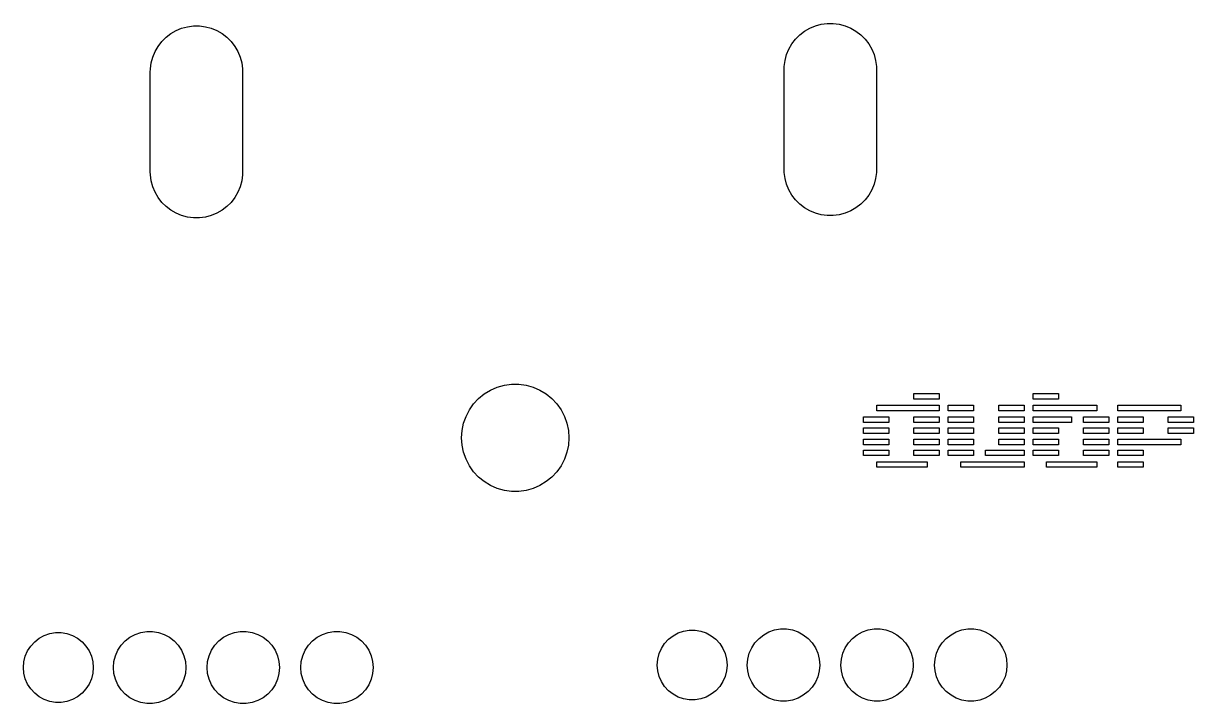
# Model space of a CAD drawing. Extents: x 281 to 540, y -238 to -79.
# Drawn here: x 282.9 to 329.79, y -237.41 to -210.16 of the extents above; entities that cross this region are included whole.
import ezdxf

# ---------------------------------------------------------------- set-up
doc = ezdxf.new("R2010")
doc.units = 0
doc.layers.add('BLACK', color=7, linetype='CONTINUOUS')

msp = doc.modelspace()

# ---------------------------------------------------------------- linework, layer by layer
at = {"layer": 'BLACK', "linetype": 'CONTINUOUS'}
for p, q in [((288.807195, -210.571781), (289.016766, -210.450785)), ((289.016766, -210.450785), (289.240337, -210.358179)), ((289.240337, -210.358179), (289.474083, -210.295547)), ((289.474083, -210.295547), (289.714004, -210.263961)), ((289.714004, -210.263961), (289.955996, -210.263961)), ((289.955996, -210.263961), (290.195917, -210.295547)), ((290.195917, -210.295547), (290.429663, -210.358179)), ((290.429663, -210.358179), (290.653234, -210.450785)), ((290.653234, -210.450785), (290.862805, -210.571781)), ((314.01521, -210.619096), (314.207195, -210.471781)), ((314.207195, -210.471781), (314.416766, -210.350785)), ((314.416766, -210.350785), (314.640337, -210.258179)), ((314.640337, -210.258179), (314.874083, -210.195547)), ((314.874083, -210.195547), (315.114004, -210.163961)), ((315.114004, -210.163961), (315.355996, -210.163961)), ((315.355996, -210.163961), (315.595917, -210.195547)), ((315.595917, -210.195547), (315.829663, -210.258179)), ((315.829663, -210.258179), (316.053234, -210.350785)), ((316.053234, -210.350785), (316.262805, -210.471781)), ((316.262805, -210.471781), (316.45479, -210.619096)), ((288.296781, -211.082195), (288.444096, -210.89021)), ((288.444096, -210.89021), (288.61521, -210.719096)), ((288.61521, -210.719096), (288.807195, -210.571781)), ((290.862805, -210.571781), (291.05479, -210.719096)), ((291.05479, -210.719096), (291.225904, -210.89021)), ((291.225904, -210.89021), (291.373219, -211.082195)), ((313.575785, -211.191766), (313.696781, -210.982195)), ((313.696781, -210.982195), (313.844096, -210.79021)), ((313.844096, -210.79021), (314.01521, -210.619096)), ((316.45479, -210.619096), (316.625904, -210.79021)), ((316.625904, -210.79021), (316.773219, -210.982195)), ((316.773219, -210.982195), (316.894215, -211.191766)), ((288.083179, -211.515337), (288.175785, -211.291766)), ((288.175785, -211.291766), (288.296781, -211.082195)), ((291.373219, -211.082195), (291.494215, -211.291766)), ((291.494215, -211.291766), (291.586821, -211.515337)), ((313.420547, -211.649083), (313.483179, -211.415337)), ((313.483179, -211.415337), (313.575785, -211.191766)), ((316.894215, -211.191766), (316.986821, -211.415337)), ((316.986821, -211.415337), (317.049453, -211.649083)), ((287.988961, -211.989004), (288.020547, -211.749083)), ((288.020547, -211.749083), (288.083179, -211.515337)), ((291.586821, -211.515337), (291.649453, -211.749083)), ((291.649453, -211.749083), (291.681039, -211.989004)), ((313.385, -212.01), (313.388961, -211.889004)), ((313.388961, -211.889004), (313.420547, -211.649083)), ((317.049453, -211.649083), (317.081039, -211.889004)), ((317.081039, -211.889004), (317.085, -212.01)), ((287.985, -212.11), (287.988961, -211.989004)), ((287.985, -216.11), (287.985, -212.11)), ((291.681039, -211.989004), (291.685, -212.11)), ((291.685, -212.11), (291.685, -216.11)), ((313.385, -216.01), (313.385, -212.01)), ((317.085, -212.01), (317.085, -216.01)), ((287.988961, -216.230996), (287.985, -216.11)), ((291.685, -216.11), (291.681039, -216.230996)), ((313.388961, -216.130996), (313.385, -216.01)), ((313.420547, -216.370917), (313.388961, -216.130996)), ((317.081039, -216.130996), (317.049453, -216.370917)), ((317.085, -216.01), (317.081039, -216.130996)), ((288.020547, -216.470917), (287.988961, -216.230996)), ((288.083179, -216.704663), (288.020547, -216.470917)), ((291.649453, -216.470917), (291.586821, -216.704663)), ((291.681039, -216.230996), (291.649453, -216.470917)), ((313.483179, -216.604663), (313.420547, -216.370917)), ((313.575785, -216.828234), (313.483179, -216.604663)), ((316.986821, -216.604663), (316.894215, -216.828234)), ((317.049453, -216.370917), (316.986821, -216.604663)), ((288.175785, -216.928234), (288.083179, -216.704663)), ((288.296781, -217.137805), (288.175785, -216.928234)), ((291.494215, -216.928234), (291.373219, -217.137805)), ((291.586821, -216.704663), (291.494215, -216.928234)), ((313.696781, -217.037805), (313.575785, -216.828234)), ((313.844096, -217.22979), (313.696781, -217.037805)), ((316.773219, -217.037805), (316.625904, -217.22979)), ((316.894215, -216.828234), (316.773219, -217.037805)), ((288.444096, -217.32979), (288.296781, -217.137805)), ((288.61521, -217.500904), (288.444096, -217.32979)), ((288.807195, -217.648219), (288.61521, -217.500904)), ((291.05479, -217.500904), (290.862805, -217.648219)), ((291.225904, -217.32979), (291.05479, -217.500904)), ((291.373219, -217.137805), (291.225904, -217.32979)), ((314.01521, -217.400904), (313.844096, -217.22979)), ((314.207195, -217.548219), (314.01521, -217.400904)), ((314.416766, -217.669215), (314.207195, -217.548219)), ((316.262805, -217.548219), (316.053234, -217.669215)), ((316.45479, -217.400904), (316.262805, -217.548219)), ((316.625904, -217.22979), (316.45479, -217.400904)), ((289.016766, -217.769215), (288.807195, -217.648219)), ((289.240337, -217.861821), (289.016766, -217.769215)), ((289.474083, -217.924453), (289.240337, -217.861821)), ((289.714004, -217.956039), (289.474083, -217.924453)), ((289.955996, -217.956039), (289.714004, -217.956039)), ((290.195917, -217.924453), (289.955996, -217.956039)), ((290.429663, -217.861821), (290.195917, -217.924453)), ((290.653234, -217.769215), (290.429663, -217.861821)), ((290.862805, -217.648219), (290.653234, -217.769215)), ((314.640337, -217.761821), (314.416766, -217.669215)), ((314.874083, -217.824453), (314.640337, -217.761821)), ((315.114004, -217.856039), (314.874083, -217.824453)), ((315.355996, -217.856039), (315.114004, -217.856039)), ((315.595917, -217.824453), (315.355996, -217.856039)), ((315.829663, -217.761821), (315.595917, -217.824453)), ((316.053234, -217.669215), (315.829663, -217.761821)), ((302.17257, -224.654969), (302.463279, -224.615012)), ((302.463279, -224.615012), (302.756721, -224.615012)), ((302.756721, -224.615012), (303.04743, -224.654969)), ((301.142511, -225.188703), (301.370137, -225.003515)), ((301.370137, -225.003515), (301.62086, -224.851047)), ((301.62086, -224.851047), (301.890009, -224.734139)), ((301.890009, -224.734139), (302.17257, -224.654969)), ((303.04743, -224.654969), (303.329991, -224.734139)), ((303.329991, -224.734139), (303.59914, -224.851047)), ((303.59914, -224.851047), (303.849863, -225.003515)), ((303.849863, -225.003515), (304.077489, -225.188703)), ((318.585101, -225.212117), (318.585101, -224.987903)), ((318.585101, -224.987903), (319.59905, -224.987903)), ((319.59905, -224.987903), (319.59905, -225.212117)), ((323.361709, -225.212117), (323.361709, -224.987903)), ((323.361709, -224.987903), (324.375659, -224.987903)), ((324.375659, -224.987903), (324.375659, -225.212117)), ((300.772998, -225.642895), (300.942221, -225.403161)), ((300.942221, -225.403161), (301.142511, -225.188703)), ((304.077489, -225.188703), (304.277779, -225.403161)), ((304.277779, -225.403161), (304.447002, -225.642895)), ((317.096978, -225.681064), (317.096978, -225.456849)), ((317.096978, -225.456849), (319.59905, -225.456849)), ((319.59905, -225.212117), (318.585101, -225.212117)), ((319.59905, -225.456849), (319.59905, -225.681064)), ((319.963607, -225.681064), (319.963607, -225.456849)), ((319.963607, -225.456849), (320.977557, -225.456849)), ((320.977557, -225.456849), (320.977557, -225.681064)), ((321.991507, -225.681064), (321.991507, -225.456849)), ((321.991507, -225.456849), (323.005457, -225.456849)), ((323.005457, -225.456849), (323.005457, -225.681064)), ((324.375659, -225.212117), (323.361709, -225.212117)), ((323.361709, -225.681064), (323.361709, -225.456849)), ((323.361709, -225.456849), (325.912777, -225.456849)), ((325.912777, -225.456849), (325.912777, -225.681064)), ((326.759811, -225.681064), (326.759811, -225.456849)), ((326.759811, -225.456849), (329.283475, -225.456849)), ((329.283475, -225.456849), (329.283475, -225.681064)), ((300.539728, -226.179937), (300.637996, -225.903438)), ((300.637996, -225.903438), (300.772998, -225.642895)), ((304.447002, -225.642895), (304.582004, -225.903438)), ((304.582004, -225.903438), (304.680272, -226.179937)), ((316.565505, -226.15001), (316.565505, -225.925795)), ((316.565505, -225.925795), (317.579455, -225.925795)), ((319.59905, -225.681064), (317.096978, -225.681064)), ((317.579455, -225.925795), (317.579455, -226.15001)), ((318.585101, -226.15001), (318.585101, -225.925795)), ((318.585101, -225.925795), (319.59905, -225.925795)), ((319.59905, -225.925795), (319.59905, -226.15001)), ((320.977557, -225.681064), (319.963607, -225.681064)), ((319.963607, -226.15001), (319.963607, -225.925795)), ((319.963607, -225.925795), (320.977557, -225.925795)), ((320.977557, -225.925795), (320.977557, -226.15001)), ((323.005457, -225.681064), (321.991507, -225.681064)), ((321.991507, -226.15001), (321.991507, -225.925795)), ((321.991507, -225.925795), (323.005457, -225.925795)), ((323.005457, -225.925795), (323.005457, -226.15001)), ((325.912777, -225.681064), (323.361709, -225.681064)), ((323.361709, -226.15001), (323.361709, -225.925795)), ((323.361709, -225.925795), (324.902979, -225.925795)), ((324.902979, -225.925795), (324.902979, -226.15001)), ((325.381304, -226.15001), (325.381304, -225.925795)), ((325.381304, -225.925795), (326.395254, -225.925795)), ((326.395254, -225.925795), (326.395254, -226.15001)), ((329.283475, -225.681064), (326.759811, -225.681064)), ((326.759811, -226.15001), (326.759811, -225.925795)), ((326.759811, -225.925795), (327.773761, -225.925795)), ((327.773761, -225.925795), (327.773761, -226.15001)), ((328.779406, -226.15001), (328.779406, -225.925795)), ((328.779406, -225.925795), (329.793356, -225.925795)), ((329.793356, -225.925795), (329.793356, -226.15001)), ((300.46, -226.76), (300.480025, -226.467242)), ((300.480025, -226.467242), (300.539728, -226.179937)), ((304.680272, -226.179937), (304.739975, -226.467242)), ((304.739975, -226.467242), (304.76, -226.76)), ((317.579455, -226.15001), (316.565505, -226.15001)), ((316.565505, -226.58232), (316.565505, -226.358105)), ((316.565505, -226.358105), (317.579455, -226.358105)), ((317.579455, -226.358105), (317.579455, -226.58232)), ((319.59905, -226.15001), (318.585101, -226.15001)), ((318.585101, -226.58232), (318.585101, -226.358105)), ((318.585101, -226.358105), (319.59905, -226.358105)), ((319.59905, -226.358105), (319.59905, -226.58232)), ((320.977557, -226.15001), (319.963607, -226.15001)), ((319.963607, -226.58232), (319.963607, -226.358105)), ((319.963607, -226.358105), (320.977557, -226.358105)), ((320.977557, -226.358105), (320.977557, -226.58232)), ((323.005457, -226.15001), (321.991507, -226.15001)), ((321.991507, -226.58232), (321.991507, -226.358105)), ((321.991507, -226.358105), (323.005457, -226.358105)), ((323.005457, -226.358105), (323.005457, -226.58232)), ((324.902979, -226.15001), (323.361709, -226.15001)), ((323.361709, -226.58232), (323.361709, -226.358105)), ((323.361709, -226.358105), (324.375659, -226.358105)), ((324.375659, -226.358105), (324.375659, -226.58232)), ((326.395254, -226.15001), (325.381304, -226.15001)), ((325.381304, -226.58232), (325.381304, -226.358105)), ((325.381304, -226.358105), (326.395254, -226.358105)), ((326.395254, -226.358105), (326.395254, -226.58232)), ((327.773761, -226.15001), (326.759811, -226.15001)), ((326.759811, -226.58232), (326.759811, -226.358105)), ((326.759811, -226.358105), (327.773761, -226.358105)), ((327.773761, -226.358105), (327.773761, -226.58232)), ((329.793356, -226.15001), (328.779406, -226.15001)), ((328.779406, -226.58232), (328.779406, -226.358105)), ((328.779406, -226.358105), (329.793356, -226.358105)), ((329.793356, -226.358105), (329.793356, -226.58232)), ((300.480025, -227.052758), (300.46, -226.76)), ((304.76, -226.76), (304.739975, -227.052758)), ((317.579455, -226.58232), (316.565505, -226.58232)), ((316.565505, -227.041008), (316.565505, -226.816793)), ((316.565505, -226.816793), (317.579455, -226.816793)), ((317.579455, -226.816793), (317.579455, -227.041008)), ((319.59905, -226.58232), (318.585101, -226.58232)), ((318.585101, -227.041008), (318.585101, -226.816793)), ((318.585101, -226.816793), (319.59905, -226.816793)), ((319.59905, -226.816793), (319.59905, -227.041008)), ((320.977557, -226.58232), (319.963607, -226.58232)), ((319.963607, -227.041008), (319.963607, -226.816793)), ((319.963607, -226.816793), (320.977557, -226.816793)), ((320.977557, -226.816793), (320.977557, -227.041008)), ((323.005457, -226.58232), (321.991507, -226.58232)), ((321.991507, -227.041008), (321.991507, -226.816793)), ((321.991507, -226.816793), (323.005457, -226.816793)), ((323.005457, -226.816793), (323.005457, -227.041008)), ((324.375659, -226.58232), (323.361709, -226.58232)), ((323.361709, -227.041008), (323.361709, -226.816793)), ((323.361709, -226.816793), (324.375659, -226.816793)), ((324.375659, -226.816793), (324.375659, -227.041008)), ((326.395254, -226.58232), (325.381304, -226.58232)), ((325.381304, -227.041008), (325.381304, -226.816793)), ((325.381304, -226.816793), (326.395254, -226.816793)), ((326.395254, -226.816793), (326.395254, -227.041008)), ((327.773761, -226.58232), (326.759811, -226.58232)), ((326.759811, -227.041008), (326.759811, -226.816793)), ((326.759811, -226.816793), (329.283475, -226.816793)), ((329.793356, -226.58232), (328.779406, -226.58232)), ((329.283475, -226.816793), (329.283475, -227.041008)), ((300.539728, -227.340063), (300.480025, -227.052758)), ((300.637996, -227.616562), (300.539728, -227.340063)), ((304.680272, -227.340063), (304.582004, -227.616562)), ((304.739975, -227.052758), (304.680272, -227.340063)), ((317.579455, -227.041008), (316.565505, -227.041008)), ((316.565505, -227.473318), (316.565505, -227.249103)), ((316.565505, -227.249103), (317.579455, -227.249103)), ((317.579455, -227.249103), (317.579455, -227.473318)), ((319.59905, -227.041008), (318.585101, -227.041008)), ((318.585101, -227.473318), (318.585101, -227.249103)), ((318.585101, -227.249103), (319.59905, -227.249103)), ((319.59905, -227.249103), (319.59905, -227.473318)), ((320.977557, -227.041008), (319.963607, -227.041008)), ((319.963607, -227.473318), (319.963607, -227.249103)), ((319.963607, -227.249103), (320.977557, -227.249103)), ((320.977557, -227.249103), (320.977557, -227.473318)), ((321.45173, -227.473318), (321.45173, -227.249103)), ((321.45173, -227.249103), (321.970746, -227.249103)), ((321.970746, -227.249103), (322.48561, -227.249103)), ((323.005457, -227.041008), (321.991507, -227.041008)), ((322.48561, -227.249103), (323.005457, -227.249103)), ((323.005457, -227.249103), (323.005457, -227.473318)), ((324.375659, -227.041008), (323.361709, -227.041008)), ((323.361709, -227.473318), (323.361709, -227.249103)), ((323.361709, -227.249103), (324.375659, -227.249103)), ((324.375659, -227.249103), (324.375659, -227.473318)), ((326.395254, -227.041008), (325.381304, -227.041008)), ((325.381304, -227.473318), (325.381304, -227.249103)), ((325.381304, -227.249103), (326.395254, -227.249103)), ((326.395254, -227.249103), (326.395254, -227.473318)), ((329.283475, -227.041008), (326.759811, -227.041008)), ((326.759811, -227.473318), (326.759811, -227.249103)), ((326.759811, -227.249103), (327.773761, -227.249103)), ((327.773761, -227.249103), (327.773761, -227.473318)), ((300.772998, -227.877105), (300.637996, -227.616562)), ((300.942221, -228.116839), (300.772998, -227.877105)), ((304.447002, -227.877105), (304.277779, -228.116839)), ((304.582004, -227.616562), (304.447002, -227.877105)), ((317.579455, -227.473318), (316.565505, -227.473318)), ((317.096978, -227.942264), (317.096978, -227.718049)), ((317.096978, -227.718049), (319.116573, -227.718049)), ((319.59905, -227.473318), (318.585101, -227.473318)), ((319.116573, -227.718049), (319.116573, -227.942264)), ((320.977557, -227.473318), (319.963607, -227.473318)), ((320.468506, -227.942264), (320.468506, -227.718049)), ((320.468506, -227.718049), (321.993168, -227.718049)), ((321.970746, -227.473318), (321.45173, -227.473318)), ((322.48561, -227.473318), (321.970746, -227.473318)), ((321.993168, -227.718049), (322.496406, -227.718049)), ((323.005457, -227.473318), (322.48561, -227.473318)), ((322.496406, -227.718049), (323.005457, -227.718049)), ((323.005457, -227.718049), (323.005457, -227.942264)), ((324.375659, -227.473318), (323.361709, -227.473318)), ((323.893182, -227.942264), (323.893182, -227.718049)), ((323.893182, -227.718049), (325.912777, -227.718049)), ((326.395254, -227.473318), (325.381304, -227.473318)), ((325.912777, -227.718049), (325.912777, -227.942264)), ((327.773761, -227.473318), (326.759811, -227.473318)), ((326.759811, -227.942264), (326.759811, -227.718049)), ((326.759811, -227.718049), (327.773761, -227.718049)), ((327.773761, -227.718049), (327.773761, -227.942264)), ((301.142511, -228.331297), (300.942221, -228.116839)), ((301.370137, -228.516485), (301.142511, -228.331297)), ((304.077489, -228.331297), (303.849863, -228.516485)), ((304.277779, -228.116839), (304.077489, -228.331297)), ((319.116573, -227.942264), (317.096978, -227.942264)), ((321.993168, -227.942264), (320.468506, -227.942264)), ((322.496406, -227.942264), (321.993168, -227.942264)), ((323.005457, -227.942264), (322.496406, -227.942264)), ((325.912777, -227.942264), (323.893182, -227.942264)), ((327.773761, -227.942264), (326.759811, -227.942264)), ((301.62086, -228.668953), (301.370137, -228.516485)), ((301.890009, -228.785861), (301.62086, -228.668953)), ((302.17257, -228.865031), (301.890009, -228.785861)), ((303.329991, -228.785861), (303.04743, -228.865031)), ((303.59914, -228.668953), (303.329991, -228.785861)), ((303.849863, -228.516485), (303.59914, -228.668953)), ((302.463279, -228.904988), (302.17257, -228.865031)), ((302.756721, -228.904988), (302.463279, -228.904988)), ((303.04743, -228.865031), (302.756721, -228.904988)), ((309.35632, -234.50284), (309.584389, -234.464782)), ((309.584389, -234.464782), (309.815611, -234.464782)), ((309.815611, -234.464782), (310.04368, -234.50284)), ((312.777542, -234.532129), (313.004046, -234.45437)), ((313.004046, -234.45437), (313.24026, -234.414952)), ((313.24026, -234.414952), (313.47974, -234.414952)), ((313.47974, -234.414952), (313.715954, -234.45437)), ((313.715954, -234.45437), (313.942458, -234.532129)), ((316.527542, -234.532129), (316.754046, -234.45437)), ((316.754046, -234.45437), (316.99026, -234.414952)), ((316.99026, -234.414952), (317.22974, -234.414952)), ((317.22974, -234.414952), (317.465954, -234.45437)), ((317.465954, -234.45437), (317.692458, -234.532129)), ((320.282542, -234.532129), (320.509046, -234.45437)), ((320.509046, -234.45437), (320.74526, -234.414952)), ((320.74526, -234.414952), (320.98474, -234.414952)), ((320.98474, -234.414952), (321.220954, -234.45437)), ((321.220954, -234.45437), (321.447458, -234.532129)), ((283.195203, -235.100102), (283.351806, -234.929987)), ((283.351806, -234.929987), (283.534273, -234.787967)), ((283.534273, -234.787967), (283.737626, -234.677917)), ((283.737626, -234.677917), (283.95632, -234.60284)), ((283.95632, -234.60284), (284.184389, -234.564782)), ((284.184389, -234.564782), (284.415611, -234.564782)), ((284.415611, -234.564782), (284.64368, -234.60284)), ((284.64368, -234.60284), (284.862374, -234.677917)), ((284.862374, -234.677917), (285.065727, -234.787967)), ((285.065727, -234.787967), (285.248194, -234.929987)), ((285.248194, -234.929987), (285.404797, -235.100102)), ((286.815746, -235.069392), (286.977942, -234.8932)), ((286.977942, -234.8932), (287.166925, -234.746109)), ((287.166925, -234.746109), (287.377542, -234.632129)), ((287.377542, -234.632129), (287.604046, -234.55437)), ((287.604046, -234.55437), (287.84026, -234.514952)), ((287.84026, -234.514952), (288.07974, -234.514952)), ((288.07974, -234.514952), (288.315954, -234.55437)), ((288.315954, -234.55437), (288.542458, -234.632129)), ((288.542458, -234.632129), (288.753075, -234.746109)), ((288.753075, -234.746109), (288.942058, -234.8932)), ((288.942058, -234.8932), (289.104254, -235.069392)), ((290.565746, -235.069392), (290.727942, -234.8932)), ((290.727942, -234.8932), (290.916925, -234.746109)), ((290.916925, -234.746109), (291.127542, -234.632129)), ((291.127542, -234.632129), (291.354046, -234.55437)), ((291.354046, -234.55437), (291.59026, -234.514952)), ((291.59026, -234.514952), (291.82974, -234.514952)), ((291.82974, -234.514952), (292.065954, -234.55437)), ((292.065954, -234.55437), (292.292458, -234.632129)), ((292.292458, -234.632129), (292.503075, -234.746109)), ((292.503075, -234.746109), (292.692058, -234.8932)), ((292.692058, -234.8932), (292.854254, -235.069392)), ((294.320746, -235.069392), (294.482942, -234.8932)), ((294.482942, -234.8932), (294.671925, -234.746109)), ((294.671925, -234.746109), (294.882542, -234.632129)), ((294.882542, -234.632129), (295.109046, -234.55437)), ((295.109046, -234.55437), (295.34526, -234.514952)), ((295.34526, -234.514952), (295.58474, -234.514952)), ((295.58474, -234.514952), (295.820954, -234.55437)), ((295.820954, -234.55437), (296.047458, -234.632129)), ((296.047458, -234.632129), (296.258075, -234.746109)), ((296.258075, -234.746109), (296.447058, -234.8932)), ((296.447058, -234.8932), (296.609254, -235.069392)), ((308.595203, -235.000102), (308.751806, -234.829987)), ((308.751806, -234.829987), (308.934273, -234.687967)), ((308.934273, -234.687967), (309.137626, -234.577917)), ((309.137626, -234.577917), (309.35632, -234.50284)), ((310.04368, -234.50284), (310.262374, -234.577917)), ((310.262374, -234.577917), (310.465727, -234.687967)), ((310.465727, -234.687967), (310.648194, -234.829987)), ((310.648194, -234.829987), (310.804797, -235.000102)), ((312.215746, -234.969392), (312.377942, -234.7932)), ((312.377942, -234.7932), (312.566925, -234.646109)), ((312.566925, -234.646109), (312.777542, -234.532129)), ((313.942458, -234.532129), (314.153075, -234.646109)), ((314.153075, -234.646109), (314.342058, -234.7932)), ((314.342058, -234.7932), (314.504254, -234.969392)), ((315.965746, -234.969392), (316.127942, -234.7932)), ((316.127942, -234.7932), (316.316925, -234.646109)), ((316.316925, -234.646109), (316.527542, -234.532129)), ((317.692458, -234.532129), (317.903075, -234.646109)), ((317.903075, -234.646109), (318.092058, -234.7932)), ((318.092058, -234.7932), (318.254254, -234.969392)), ((319.720746, -234.969392), (319.882942, -234.7932)), ((319.882942, -234.7932), (320.071925, -234.646109)), ((320.071925, -234.646109), (320.282542, -234.532129)), ((321.447458, -234.532129), (321.658075, -234.646109)), ((321.658075, -234.646109), (321.847058, -234.7932)), ((321.847058, -234.7932), (322.009254, -234.969392)), ((282.975856, -235.505421), (283.068737, -235.293674)), ((283.068737, -235.293674), (283.195203, -235.100102)), ((285.404797, -235.100102), (285.531263, -235.293674)), ((285.531263, -235.293674), (285.624144, -235.505421)), ((286.588565, -235.489186), (286.684763, -235.269876)), ((286.684763, -235.269876), (286.815746, -235.069392)), ((289.104254, -235.069392), (289.235237, -235.269876)), ((289.235237, -235.269876), (289.331435, -235.489186)), ((290.338565, -235.489186), (290.434763, -235.269876)), ((290.434763, -235.269876), (290.565746, -235.069392)), ((292.854254, -235.069392), (292.985237, -235.269876)), ((292.985237, -235.269876), (293.081435, -235.489186)), ((294.093565, -235.489186), (294.189763, -235.269876)), ((294.189763, -235.269876), (294.320746, -235.069392)), ((296.609254, -235.069392), (296.740237, -235.269876)), ((296.740237, -235.269876), (296.836435, -235.489186)), ((308.375856, -235.405421), (308.468737, -235.193674)), ((308.468737, -235.193674), (308.595203, -235.000102)), ((310.804797, -235.000102), (310.931263, -235.193674)), ((310.931263, -235.193674), (311.024144, -235.405421)), ((311.929776, -235.621338), (311.988565, -235.389186)), ((311.988565, -235.389186), (312.084763, -235.169876)), ((312.084763, -235.169876), (312.215746, -234.969392)), ((314.504254, -234.969392), (314.635237, -235.169876)), ((314.635237, -235.169876), (314.731435, -235.389186)), ((314.731435, -235.389186), (314.790224, -235.621338)), ((315.679776, -235.621338), (315.738565, -235.389186)), ((315.738565, -235.389186), (315.834763, -235.169876)), ((315.834763, -235.169876), (315.965746, -234.969392)), ((318.254254, -234.969392), (318.385237, -235.169876)), ((318.385237, -235.169876), (318.481435, -235.389186)), ((318.481435, -235.389186), (318.540224, -235.621338)), ((319.434776, -235.621338), (319.493565, -235.389186)), ((319.493565, -235.389186), (319.589763, -235.169876)), ((319.589763, -235.169876), (319.720746, -234.969392)), ((322.009254, -234.969392), (322.140237, -235.169876)), ((322.140237, -235.169876), (322.236435, -235.389186)), ((322.236435, -235.389186), (322.295224, -235.621338)), ((282.9, -235.96), (282.919094, -235.729568)), ((282.919094, -235.729568), (282.975856, -235.505421)), ((285.624144, -235.505421), (285.680906, -235.729568)), ((285.680906, -235.729568), (285.7, -235.96)), ((286.51, -235.96), (286.529776, -235.721338)), ((286.529776, -235.721338), (286.588565, -235.489186)), ((289.331435, -235.489186), (289.390224, -235.721338)), ((289.390224, -235.721338), (289.41, -235.96)), ((290.26, -235.96), (290.279776, -235.721338)), ((290.279776, -235.721338), (290.338565, -235.489186)), ((293.081435, -235.489186), (293.140224, -235.721338)), ((293.140224, -235.721338), (293.16, -235.96)), ((294.015, -235.96), (294.034776, -235.721338)), ((294.034776, -235.721338), (294.093565, -235.489186)), ((296.836435, -235.489186), (296.895224, -235.721338)), ((296.895224, -235.721338), (296.915, -235.96)), ((308.3, -235.86), (308.319094, -235.629568)), ((308.319094, -236.090432), (308.3, -235.86)), ((308.319094, -235.629568), (308.375856, -235.405421)), ((311.024144, -235.405421), (311.080906, -235.629568)), ((311.080906, -235.629568), (311.1, -235.86)), ((311.1, -235.86), (311.080906, -236.090432)), ((311.91, -235.86), (311.929776, -235.621338)), ((311.929776, -236.098662), (311.91, -235.86)), ((314.790224, -235.621338), (314.81, -235.86)), ((314.81, -235.86), (314.790224, -236.098662)), ((315.66, -235.86), (315.679776, -235.621338)), ((315.679776, -236.098662), (315.66, -235.86)), ((318.540224, -235.621338), (318.56, -235.86)), ((318.56, -235.86), (318.540224, -236.098662)), ((319.415, -235.86), (319.434776, -235.621338)), ((319.434776, -236.098662), (319.415, -235.86)), ((322.295224, -235.621338), (322.315, -235.86)), ((322.315, -235.86), (322.295224, -236.098662)), ((282.919094, -236.190432), (282.9, -235.96)), ((282.975856, -236.414579), (282.919094, -236.190432)), ((285.680906, -236.190432), (285.624144, -236.414579)), ((285.7, -235.96), (285.680906, -236.190432)), ((286.529776, -236.198662), (286.51, -235.96)), ((286.588565, -236.430814), (286.529776, -236.198662)), ((289.390224, -236.198662), (289.331435, -236.430814)), ((289.41, -235.96), (289.390224, -236.198662)), ((290.279776, -236.198662), (290.26, -235.96)), ((290.338565, -236.430814), (290.279776, -236.198662)), ((293.140224, -236.198662), (293.081435, -236.430814)), ((293.16, -235.96), (293.140224, -236.198662)), ((294.034776, -236.198662), (294.015, -235.96)), ((294.093565, -236.430814), (294.034776, -236.198662)), ((296.895224, -236.198662), (296.836435, -236.430814)), ((296.915, -235.96), (296.895224, -236.198662)), ((308.375856, -236.314579), (308.319094, -236.090432)), ((308.468737, -236.526326), (308.375856, -236.314579)), ((311.024144, -236.314579), (310.931263, -236.526326)), ((311.080906, -236.090432), (311.024144, -236.314579)), ((311.988565, -236.330814), (311.929776, -236.098662)), ((312.084763, -236.550124), (311.988565, -236.330814)), ((314.731435, -236.330814), (314.635237, -236.550124)), ((314.790224, -236.098662), (314.731435, -236.330814)), ((315.738565, -236.330814), (315.679776, -236.098662)), ((315.834763, -236.550124), (315.738565, -236.330814)), ((318.481435, -236.330814), (318.385237, -236.550124)), ((318.540224, -236.098662), (318.481435, -236.330814)), ((319.493565, -236.330814), (319.434776, -236.098662)), ((319.589763, -236.550124), (319.493565, -236.330814)), ((322.236435, -236.330814), (322.140237, -236.550124)), ((322.295224, -236.098662), (322.236435, -236.330814)), ((283.068737, -236.626326), (282.975856, -236.414579)), ((283.195203, -236.819898), (283.068737, -236.626326)), ((285.531263, -236.626326), (285.404797, -236.819898)), ((285.624144, -236.414579), (285.531263, -236.626326)), ((286.684763, -236.650124), (286.588565, -236.430814)), ((286.815746, -236.850608), (286.684763, -236.650124)), ((289.235237, -236.650124), (289.104254, -236.850608)), ((289.331435, -236.430814), (289.235237, -236.650124)), ((290.434763, -236.650124), (290.338565, -236.430814)), ((290.565746, -236.850608), (290.434763, -236.650124)), ((292.985237, -236.650124), (292.854254, -236.850608)), ((293.081435, -236.430814), (292.985237, -236.650124)), ((294.189763, -236.650124), (294.093565, -236.430814)), ((294.320746, -236.850608), (294.189763, -236.650124)), ((296.740237, -236.650124), (296.609254, -236.850608)), ((296.836435, -236.430814), (296.740237, -236.650124)), ((308.595203, -236.719898), (308.468737, -236.526326)), ((308.751806, -236.890013), (308.595203, -236.719898)), ((310.804797, -236.719898), (310.648194, -236.890013)), ((310.931263, -236.526326), (310.804797, -236.719898)), ((312.215746, -236.750608), (312.084763, -236.550124)), ((312.377942, -236.9268), (312.215746, -236.750608)), ((314.504254, -236.750608), (314.342058, -236.9268)), ((314.635237, -236.550124), (314.504254, -236.750608)), ((315.965746, -236.750608), (315.834763, -236.550124)), ((316.127942, -236.9268), (315.965746, -236.750608)), ((318.254254, -236.750608), (318.092058, -236.9268)), ((318.385237, -236.550124), (318.254254, -236.750608)), ((319.720746, -236.750608), (319.589763, -236.550124)), ((319.882942, -236.9268), (319.720746, -236.750608)), ((322.009254, -236.750608), (321.847058, -236.9268)), ((322.140237, -236.550124), (322.009254, -236.750608)), ((283.351806, -236.990013), (283.195203, -236.819898)), ((283.534273, -237.132033), (283.351806, -236.990013)), ((283.737626, -237.242083), (283.534273, -237.132033)), ((283.95632, -237.31716), (283.737626, -237.242083)), ((284.862374, -237.242083), (284.64368, -237.31716)), ((285.065727, -237.132033), (284.862374, -237.242083)), ((285.248194, -236.990013), (285.065727, -237.132033)), ((285.404797, -236.819898), (285.248194, -236.990013)), ((286.977942, -237.0268), (286.815746, -236.850608)), ((287.166925, -237.173891), (286.977942, -237.0268)), ((287.377542, -237.287871), (287.166925, -237.173891)), ((288.753075, -237.173891), (288.542458, -237.287871)), ((288.942058, -237.0268), (288.753075, -237.173891)), ((289.104254, -236.850608), (288.942058, -237.0268)), ((290.727942, -237.0268), (290.565746, -236.850608)), ((290.916925, -237.173891), (290.727942, -237.0268)), ((291.127542, -237.287871), (290.916925, -237.173891)), ((292.503075, -237.173891), (292.292458, -237.287871)), ((292.692058, -237.0268), (292.503075, -237.173891)), ((292.854254, -236.850608), (292.692058, -237.0268)), ((294.482942, -237.0268), (294.320746, -236.850608)), ((294.671925, -237.173891), (294.482942, -237.0268)), ((294.882542, -237.287871), (294.671925, -237.173891)), ((296.258075, -237.173891), (296.047458, -237.287871)), ((296.447058, -237.0268), (296.258075, -237.173891)), ((296.609254, -236.850608), (296.447058, -237.0268)), ((308.934273, -237.032033), (308.751806, -236.890013)), ((309.137626, -237.142083), (308.934273, -237.032033)), ((309.35632, -237.21716), (309.137626, -237.142083)), ((309.584389, -237.255218), (309.35632, -237.21716)), ((309.815611, -237.255218), (309.584389, -237.255218)), ((310.04368, -237.21716), (309.815611, -237.255218)), ((310.262374, -237.142083), (310.04368, -237.21716)), ((310.465727, -237.032033), (310.262374, -237.142083)), ((310.648194, -236.890013), (310.465727, -237.032033)), ((312.566925, -237.073891), (312.377942, -236.9268)), ((312.777542, -237.187871), (312.566925, -237.073891)), ((313.004046, -237.26563), (312.777542, -237.187871)), ((313.24026, -237.305048), (313.004046, -237.26563)), ((313.715954, -237.26563), (313.47974, -237.305048)), ((313.942458, -237.187871), (313.715954, -237.26563)), ((314.153075, -237.073891), (313.942458, -237.187871)), ((314.342058, -236.9268), (314.153075, -237.073891)), ((316.316925, -237.073891), (316.127942, -236.9268)), ((316.527542, -237.187871), (316.316925, -237.073891)), ((316.754046, -237.26563), (316.527542, -237.187871)), ((316.99026, -237.305048), (316.754046, -237.26563)), ((317.465954, -237.26563), (317.22974, -237.305048)), ((317.692458, -237.187871), (317.465954, -237.26563)), ((317.903075, -237.073891), (317.692458, -237.187871)), ((318.092058, -236.9268), (317.903075, -237.073891)), ((320.071925, -237.073891), (319.882942, -236.9268)), ((320.282542, -237.187871), (320.071925, -237.073891)), ((320.509046, -237.26563), (320.282542, -237.187871)), ((320.74526, -237.305048), (320.509046, -237.26563)), ((321.220954, -237.26563), (320.98474, -237.305048)), ((321.447458, -237.187871), (321.220954, -237.26563)), ((321.658075, -237.073891), (321.447458, -237.187871)), ((321.847058, -236.9268), (321.658075, -237.073891)), ((284.184389, -237.355218), (283.95632, -237.31716)), ((284.415611, -237.355218), (284.184389, -237.355218)), ((284.64368, -237.31716), (284.415611, -237.355218)), ((287.604046, -237.36563), (287.377542, -237.287871)), ((287.84026, -237.405048), (287.604046, -237.36563)), ((288.07974, -237.405048), (287.84026, -237.405048)), ((288.315954, -237.36563), (288.07974, -237.405048)), ((288.542458, -237.287871), (288.315954, -237.36563)), ((291.354046, -237.36563), (291.127542, -237.287871)), ((291.59026, -237.405048), (291.354046, -237.36563)), ((291.82974, -237.405048), (291.59026, -237.405048)), ((292.065954, -237.36563), (291.82974, -237.405048)), ((292.292458, -237.287871), (292.065954, -237.36563)), ((295.109046, -237.36563), (294.882542, -237.287871)), ((295.34526, -237.405048), (295.109046, -237.36563)), ((295.58474, -237.405048), (295.34526, -237.405048)), ((295.820954, -237.36563), (295.58474, -237.405048)), ((296.047458, -237.287871), (295.820954, -237.36563)), ((313.47974, -237.305048), (313.24026, -237.305048)), ((317.22974, -237.305048), (316.99026, -237.305048)), ((320.98474, -237.305048), (320.74526, -237.305048))]:
    msp.add_line(p, q, dxfattribs=at)

doc.saveas('drawing.dxf')
